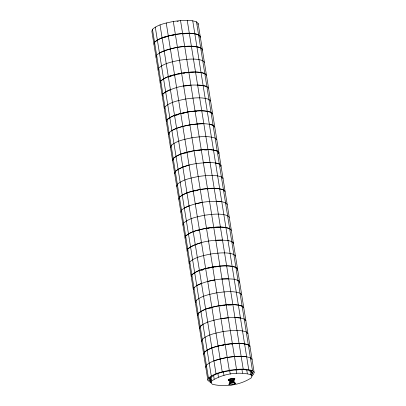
<?xml version="1.0" encoding="UTF-8"?>
<svg xmlns="http://www.w3.org/2000/svg" width="406" height="406" viewBox="0 0 406 406"><rect width="100%" height="100%" fill="white"/><g stroke="black" fill="none" stroke-linecap="round" stroke-linejoin="round"><path stroke-width="0.61" d="M235.378 383.249L233.754 382.833L231.79 383.02L228.431 379.706L230.227 378.813L235.338 383.528C233.582 384.7 230.897 385.299 228.943 384.411L229.969 383.518L230.004 382.264M233.831 380.234L233.973 378.443L230.227 378.813M234.095 380.036L234.83 378.798L233.973 378.443M152.463 29.298L151.859 31.328L153.93 44.224L154.534 42.188L152.463 29.298C158.198 24.289 166.1 23.051 173.296 21.462C180.944 20.493 189.039 19.249 196.494 21.853L198.153 23.502L200.224 36.398L199.94 37.535M166.973 119.714C172.707 114.705 180.609 113.467 187.811 111.878C195.453 110.909 203.548 109.666 211.003 112.269L212.663 113.919L206.466 75.283L204.802 73.633C197.346 71.03 189.252 72.273 181.609 73.242C174.407 74.831 166.506 76.069 160.776 81.073L166.973 119.714L166.369 121.744L160.167 83.103L160.756 80.951C166.49 75.942 174.387 74.709 181.589 73.121C189.232 72.151 197.326 70.908 204.781 73.511L206.446 75.156L200.244 36.52L198.58 34.87C191.124 32.267 183.03 33.51 175.387 34.48C168.185 36.068 160.289 37.306 154.554 42.315L153.95 44.345L160.152 82.981M156.016 57.241L156.614 55.16C162.349 50.156 170.251 48.918 177.447 47.329C185.095 46.36 193.19 45.117 200.645 47.72L202.305 49.37L202.005 50.385M158.081 70.086L158.685 68.056C164.42 63.052 172.317 61.813 179.518 60.225C187.161 59.256 195.256 58.012 202.716 60.616L204.375 62.265M162.238 95.999L162.836 93.923L165.648 91.71L170.388 89.528M164.303 108.849L164.907 106.819C170.642 101.81 178.538 100.576 185.74 98.983C193.383 98.013 201.477 96.77 208.933 99.379L210.597 101.023M166.993 119.836L166.389 121.866L172.591 160.507L173.195 158.472L166.993 119.836C172.728 114.827 180.629 113.594 187.826 112.005C195.474 111.036 203.568 109.787 211.024 112.396L212.683 114.04L218.885 152.681L218.585 153.696M197.854 24.517L198.153 23.502M168.454 134.716L169.058 132.686C174.793 127.677 182.69 126.439 189.891 124.85C197.539 123.855 205.634 122.663 213.094 125.287L214.754 126.936M168.46 134.762L169.063 132.732M170.52 147.611L171.124 145.581C176.859 140.572 184.76 139.334 191.962 137.746C199.605 136.776 207.699 135.533 215.155 138.136L216.814 139.786M173.215 158.599L172.611 160.629L178.813 199.265L179.416 197.235L173.215 158.599C178.95 153.59 186.851 152.351 194.048 150.763C201.691 149.794 209.79 148.55 217.246 151.154L218.905 152.803L225.107 191.439L223.447 189.795C215.992 187.191 207.892 188.435 200.249 189.404C193.048 190.993 185.151 192.226 179.416 197.235M174.681 173.524L175.275 171.444C185.029 163.999 198.184 163.024 210.049 162.496M176.742 186.369L177.346 184.339C183.081 179.33 190.982 178.097 198.179 176.508C205.827 175.539 213.921 174.296 221.377 176.899L223.036 178.544M237.246 269.98L237.546 268.965L231.349 230.324L229.684 228.679C222.229 226.071 214.135 227.314 206.492 228.284C199.29 229.877 191.393 231.11 185.659 236.119L191.86 274.755L191.251 276.785L185.055 238.149L185.638 235.998C191.373 230.989 199.27 229.75 206.471 228.162C214.114 227.193 222.209 225.949 229.664 228.553L231.329 230.202L225.127 191.566L223.467 189.917C216.007 187.313 207.913 188.557 200.27 189.526C193.068 191.114 185.172 192.353 179.437 197.357L178.833 199.387L185.034 238.028M180.903 212.282L181.497 210.206L184.309 207.994L189.054 205.812M182.964 225.132L183.568 223.102C189.303 218.093 197.199 216.855 204.401 215.266C212.044 214.297 220.143 213.054 227.599 215.657L229.258 217.306M187.12 251.045L187.719 248.969L190.531 246.752L195.271 244.569L201.483 242.636M218.601 153.818L218.905 152.803M189.186 263.895L189.79 261.865C195.525 256.856 203.421 255.618 210.623 254.029C218.266 253.06 226.36 251.816 233.815 254.42L235.48 256.069M220.671 166.714L220.965 165.653M191.876 274.882L191.272 276.912L197.473 315.548L198.077 313.518L191.876 274.882C197.61 269.873 205.512 268.635 212.708 267.046C220.356 266.077 228.451 264.834 235.906 267.437L237.566 269.087L243.767 307.723L242.108 306.078C234.653 303.475 226.558 304.718 218.91 305.688C211.714 307.276 203.812 308.509 198.077 313.518M193.941 287.727L193.337 289.757L193.946 287.773L196.753 285.514L201.493 283.332M195.403 302.653L196.012 300.623C201.741 295.614 209.643 294.38 216.845 292.792C224.488 291.823 232.582 290.579 240.037 293.183L241.697 294.827M211.12 382.295L209.506 381.823L207.847 380.178L203.716 354.433L204.299 352.281C210.034 347.272 217.936 346.034 225.132 344.445C232.775 343.476 240.875 342.233 248.33 344.836L249.989 346.485L243.788 307.844L242.128 306.2C234.673 303.597 226.578 304.84 218.93 305.809C211.734 307.398 203.832 308.631 198.098 313.64L197.494 315.67L203.695 354.311M199.564 328.566L200.158 326.49L202.97 324.277L207.715 322.095M201.625 341.416L202.229 339.386C207.963 334.377 215.865 333.138 223.061 331.55C230.709 330.58 238.804 329.337 246.259 331.941L247.919 333.59M205.786 367.328L206.38 365.253C212.115 360.244 220.016 359.005 227.213 357.417C234.861 356.468 242.981 355.159 250.416 357.853M237.266 270.102L237.566 269.087M207.847 380.178L208.451 378.143L204.32 352.403C210.054 347.394 217.951 346.156 225.152 344.567C232.795 343.598 240.89 342.354 248.35 344.958L250.01 346.607L254.141 372.353L253.537 374.383L251.664 375.86M239.337 282.997L239.631 281.937M233.993 380.234L234.546 378.58M251.091 370.612L251.959 376.032L251.334 377.834C240.256 385.111 225.228 387.365 212.384 384.279L211.003 382.802L211.622 380.995L210.947 376.778M229.339 383.822L230.06 382.325M233.927 380.432L234.83 378.798M210.795 381.209L209.806 380.681L209.394 378.925L210.303 377.326M228.984 384.132L230.126 382.655M209.394 378.925C215.195 372.388 225.02 371.815 233.095 370.16C239.383 369.83 246.478 368.47 252.182 371.85L252.593 373.606L251.568 374.814M228.943 384.411L230.161 383.076M209.806 380.681L211.11 379.346M234.46 379.382L234.8 379.077M154.534 42.188C160.268 37.185 168.165 35.946 175.367 34.358C183.01 33.388 191.104 32.145 198.564 34.749L200.224 36.398M162.842 93.969C174.956 85.615 192.647 83.139 206.867 86.483L208.532 88.173M173.195 158.472C178.929 153.468 186.831 152.23 194.027 150.641C201.675 149.672 209.77 148.429 217.225 151.032L218.885 152.681M175.285 171.489L178.097 169.277L182.837 167.094L189.049 165.161M187.724 249.015C199.102 240.87 214.363 239.474 227.989 240.469M191.86 274.755C197.59 269.751 205.492 268.513 212.693 266.925C220.336 265.955 228.431 264.712 235.886 267.315L237.546 268.965M200.168 326.536L202.98 324.323M208.451 378.143C214.185 373.139 222.087 371.901 229.283 370.313C236.926 369.343 245.026 368.1 252.481 370.703L254.141 372.353M211.622 380.995C222.701 373.723 237.728 371.47 250.573 374.555L251.959 376.032M159.436 52.993C172.083 47.34 187.034 44.193 200.65 47.766L202.315 49.415M171.875 130.514C181.731 125.596 192.911 123.926 203.827 123.734M184.319 208.039C195.834 202.442 209.07 200.488 221.772 201.706M196.758 285.56C208.278 279.993 221.519 277.958 234.211 279.232M164.334 37.58L166.084 36.936M168.81 76.988L171.723 75.912M174.448 115.964L178.523 114.456M201.66 270.147L203.406 269.498M201.68 270.269L203.426 269.625M229.969 383.518L231.79 383.02M207.72 322.141L213.926 320.156M213.942 360.898C224.406 357.382 235.622 355.504 246.655 356.752M174.027 75.257L175.752 74.816M182.543 113.431L184.842 112.848M184.745 153.214L186.466 152.778M189.338 152.047L190.49 151.753M194.987 190.952L197.286 190.368M197.184 230.74L198.91 230.298M208.577 268.183L209.724 267.889M209.628 308.261L211.353 307.824M216.423 346.876L218.144 346.435M195.271 203.919L202.34 202.421M207.71 281.444L214.779 279.942M213.932 320.202C222.564 318.06 231.557 316.888 240.433 317.989M172.403 35.327L174.25 35.017M178.625 74.085L179.853 73.882M183.553 73.273L184.781 73.07M195.991 150.793L197.225 150.59M205.355 228.827L206.588 228.619M207.816 228.416L209.049 228.213M210.344 267.787L211.572 267.584M212.805 267.381L214.038 267.178M215.271 266.975L216.505 266.772M220.26 305.941L221.493 305.733M222.782 345.313L224.016 345.11M227.71 344.496L228.943 344.293M183.674 86.138L190.911 85.219M221.001 318.705L228.238 317.786M177.107 21.31L178.305 21.213M182.761 33.921L184.552 33.779M186.593 72.872L187.79 72.775M195.205 111.442L196.397 111.345M199.036 150.393L200.229 150.296M207.05 189.013L208.242 188.917M210.881 227.964L212.673 227.822M215.657 227.583L219.712 227.548M223.32 305.485L224.518 305.388M228.101 305.104L231.582 305.058M231.334 344.105L232.526 344.009M203.345 162.694L210.044 162.451L215.55 162.948L219.316 164.049M215.794 240.261L222.493 240.017M222.016 279.023L228.71 278.78M191.972 72.441L193.114 72.466M204.411 149.966L206.7 150.017M197.61 84.976L203.107 85.422L206.872 86.529M216.266 201.209L221.762 201.66L225.533 202.812M234.927 317.492L240.423 317.944L244.199 319.096L245.858 320.74M228.685 380.199L229.258 380.341M209.323 124.14L213.084 125.241L214.749 126.89M215.54 162.902L219.306 164.004L220.976 165.699M227.984 240.423L231.755 241.57L233.414 243.219M234.206 279.186L237.977 280.333M228.431 379.706L233.754 382.833M228.771 379.397L234.546 382.883M228.4 379.98L232.805 382.883M229.39 379.092L235.11 383.031M225.528 202.767L227.198 204.457M231.75 241.524L233.409 243.174M237.967 280.287L239.636 281.982M244.189 319.05L245.848 320.694M250.411 357.808L252.08 359.503M231.202 378.59L235.338 383.528M251.096 370.906L252.593 373.606M229.776 381.305L230.816 383.239M232.217 378.448L234.704 383.294M233.171 378.397L233.998 382.416M196.494 21.853L198.564 34.749M198.58 34.87L204.781 73.511M204.802 73.633L211.003 112.269M211.024 112.396L217.225 151.032M217.246 151.154L223.447 189.795M223.467 189.917L229.664 228.553M229.684 228.679L235.886 267.315M235.906 267.437L242.108 306.078M242.128 306.2L248.33 344.836M248.35 344.958L252.481 370.703M249.898 370.338L250.573 374.555M192.728 20.752L194.799 33.647M194.819 33.769L201.021 72.405M201.036 72.532L207.238 111.168M207.258 111.29L213.46 149.931M213.48 150.053L219.682 188.688M219.702 188.815L225.903 227.451M225.924 227.573L232.12 266.214M232.141 266.336L238.342 304.972M238.363 305.094L244.564 343.735M244.585 343.857L248.716 369.602M246.741 369.942L247.325 373.556M187.227 20.3L189.297 33.196M189.318 33.317L195.519 71.953M195.54 72.08L201.741 110.716M201.762 110.838L207.963 149.479M207.979 149.601L214.18 188.237M214.201 188.364L220.402 227M220.422 227.121L226.624 265.763M226.644 265.884L232.846 304.52M232.861 304.647L239.063 343.283M239.083 343.405L243.214 369.15M241.94 369.521L242.519 373.134M180.533 20.544L182.604 33.439M182.624 33.561L188.826 72.202M188.846 72.324L195.042 110.96M195.063 111.087L201.264 149.723M201.285 149.844L207.486 188.485M207.507 188.607L213.708 227.243M213.729 227.37L219.93 266.006M219.945 266.128L226.147 304.769M226.167 304.891L232.369 343.527M232.389 343.654L236.52 369.394M236.059 369.709L236.637 373.322M229.669 370.495L230.248 374.109M173.296 21.462L175.367 34.358M175.387 34.48L181.589 73.121M181.609 73.242L187.811 111.878M187.826 112.005L194.027 150.641M194.048 150.763L200.249 189.404M200.27 189.526L206.471 228.162M206.492 228.284L212.693 266.925M212.708 267.046L218.91 305.688M218.93 305.809L225.132 344.445M225.152 344.567L229.283 370.313M223.401 371.8L223.98 375.413M166.227 22.964L168.297 35.86M168.317 35.982L174.519 74.618M174.539 74.745L180.741 113.381M180.756 113.502L186.958 152.143M186.978 152.265L193.18 190.901M193.2 191.023L199.402 229.664M199.422 229.786L205.624 268.427M205.644 268.549L211.841 307.185M211.861 307.306L218.063 345.948M218.083 346.069L222.214 371.815M217.865 373.5L218.448 377.113M160.02 24.898L162.085 37.794M162.106 37.915L168.307 76.556M168.328 76.678L174.529 115.314M174.55 115.441L180.751 154.077M180.771 154.199L186.968 192.84M186.988 192.962L193.19 231.598M193.21 231.724L199.412 270.36M199.432 270.482L205.634 309.123M205.654 309.245L211.856 347.881M211.871 348.003L216.007 373.748M213.607 375.423L214.19 379.037M155.275 27.08L157.345 39.976M157.366 40.098L163.567 78.739M163.588 78.86L169.784 117.496M169.804 117.623L176.006 156.259M176.026 156.381L182.228 195.022M182.248 195.144L188.45 233.78M188.47 233.907L194.667 272.543M194.687 272.665L200.889 311.306M200.909 311.427L207.111 350.063M207.131 350.185L211.262 375.931M210.13 377.382L211.003 382.802M154.554 42.315L160.756 80.951M179.437 197.357L185.638 235.998M198.098 313.64L204.299 352.281"/></g></svg>
